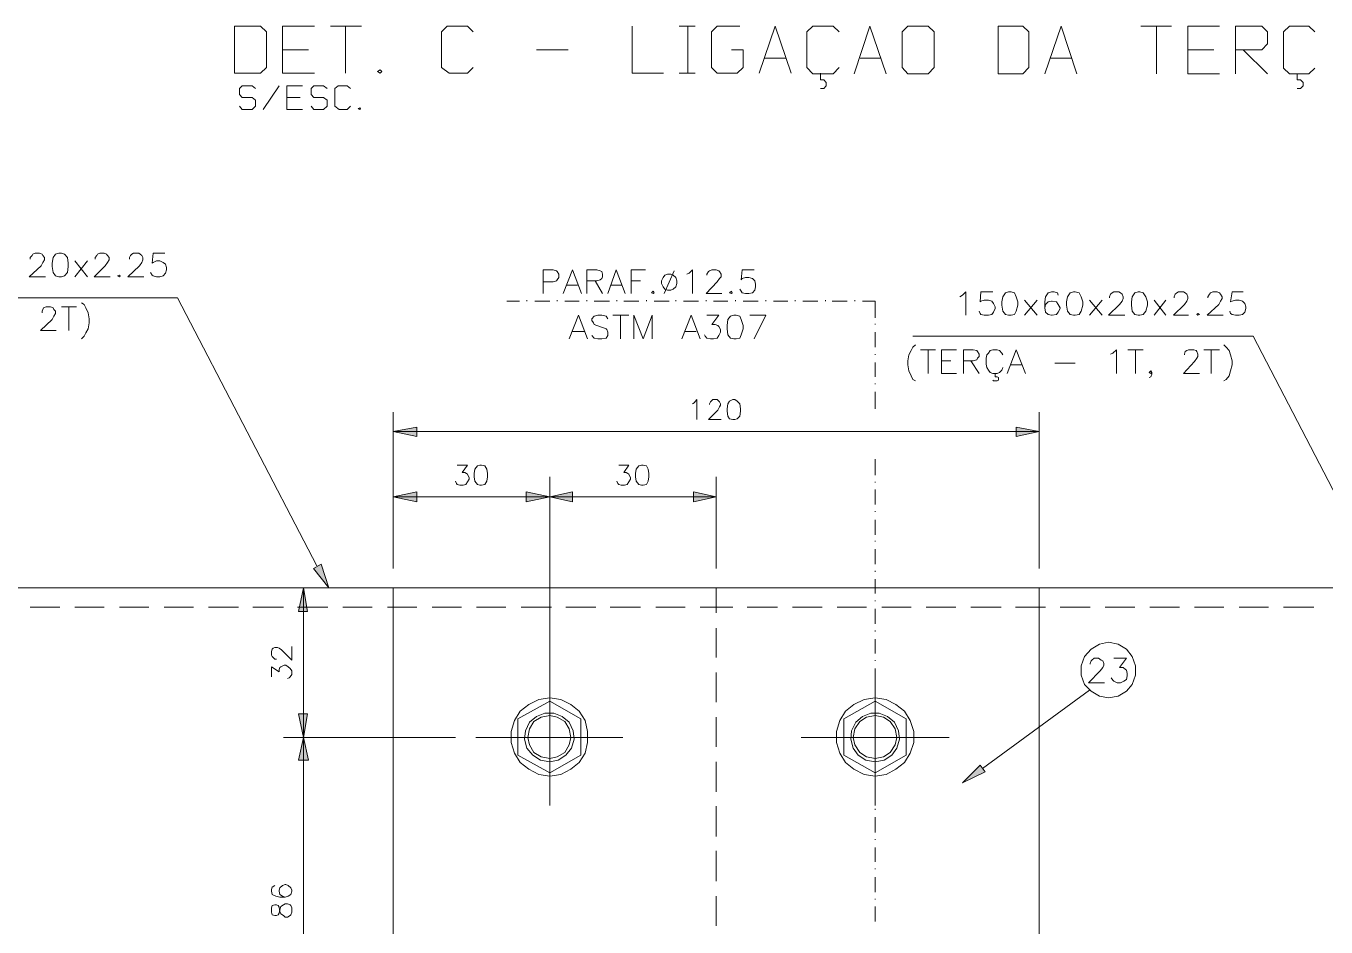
# Model space of a CAD drawing. Header units: millimetres. Extents: x 8 to 1677, y 56 to 1181.
# Drawn here: x 857.6 to 988.6, y 397.9 to 488.6 of the extents above; entities that cross this region are included whole.
import ezdxf

# ---------------------------------------------------------------- set-up
doc = ezdxf.new("R2010")
doc.units = ezdxf.units.MM
doc.header["$MEASUREMENT"] = 0
doc.layers.get('0').update_dxf_attribs({"linetype": 'CONTINUOUS'})

msp = doc.modelspace()

# ---------------------------------------------------------------- hatches: boundary and pattern name
at = {"true_color": 0x000007}
for points in [[(897, 448.23), (897, 447.29), (894.62, 447.8)], [(959.67, 447.8), (957.37, 447.29), (957.37, 448.23)], [(897, 441.7), (897, 440.69), (894.62, 441.2)], [(910.38, 441.2), (908, 440.69), (908, 441.7)], [(912.67, 441.7), (912.67, 440.69), (910.38, 441.2)], [(927.14, 441.2), (924.86, 440.69), (924.86, 441.7)], [(887.34, 434.42), (888.11, 432.05), (886.58, 433.99)], [(885.99, 429.67), (885.06, 429.67), (885.57, 432.05)], [(885.06, 419.35), (885.99, 419.35), (885.57, 416.97)], [(886.07, 414.69), (885.06, 414.69), (885.57, 416.97)], [(954.25, 413.5), (951.96, 412.4), (953.73, 414.17)]]:
    msp.add_hatch(color=7, dxfattribs=at).paths.add_polyline_path(points)

# ---------------------------------------------------------------- linework, layer by layer
at = {"color": 7, "linetype": 'Continuous', "lineweight": 9, "true_color": 0x000007}
for points in [[(878.63, 483.87), (878.63, 488.63), (881.24, 488.63), (881.84, 488.04), (881.84, 484.47), (881.24, 483.87)], [(946.47, 488.63), (948.49, 488.63), (949.09, 488.04), (949.09, 484.47), (948.49, 483.8), (946.47, 483.8), (945.88, 484.47), (945.88, 488.04)], [(955.54, 483.8), (955.54, 488.63), (958.05, 488.63), (958.65, 488.04), (958.65, 484.47), (958.05, 483.8)], [(893.28, 483.87), (893.02, 484.04), (893.28, 484.23), (893.45, 484.04)], [(891.26, 480.23), (891.07, 480.33), (891.26, 480.4), (891.33, 480.33)]]:
    msp.add_lwpolyline(points, close=True, dxfattribs=at)
for points in [[(883.46, 483.87), (883.46, 488.63), (886.67, 488.63)], [(888.29, 488.63), (891.43, 488.63), (891.43, 488.63)], [(889.81, 483.87), (889.81, 488.63), (889.81, 488.63)], [(902.68, 484.47), (902.08, 483.87), (900.23, 483.87), (899.47, 484.47), (899.47, 488.04), (900.06, 488.63), (902.08, 488.63), (902.68, 488.04)], [(921.83, 483.87), (918.69, 483.87), (918.69, 488.63)], [(923.42, 488.63), (925.04, 488.63), (925.04, 488.63)], [(924.28, 483.87), (924.28, 488.63), (924.28, 488.63)], [(928.68, 486.25), (929.87, 486.25), (929.87, 484.47), (929.27, 483.87), (927.25, 483.87), (926.66, 484.47), (926.66, 488.04), (927.25, 488.63), (929.54, 488.63)], [(931.49, 483.87), (933.08, 488.63), (934.7, 483.87)], [(939.53, 484.47), (938.93, 483.8), (936.88, 483.8), (936.28, 484.47), (936.28, 488.04), (936.88, 488.63), (938.93, 488.63), (939.53, 488.04)], [(941.05, 483.8), (942.64, 488.63), (944.26, 483.8)], [(960.27, 483.8), (961.89, 488.63), (963.47, 483.8)], [(969.92, 488.63), (973.03, 488.63), (973.03, 488.63)], [(971.51, 483.8), (971.51, 488.63), (971.51, 488.63)], [(974.66, 483.8), (974.66, 488.63), (977.86, 488.63)], [(979.48, 483.8), (979.48, 488.63), (982.1, 488.63), (982.69, 488.04), (982.69, 486.85), (982.1, 486.25), (979.48, 486.25)], [(987.46, 484.4), (986.86, 483.8), (984.91, 483.8), (984.31, 484.4), (984.31, 488.04), (984.91, 488.63), (986.86, 488.63), (987.46, 488.04)], [(886.07, 486.25), (883.46, 486.25), (883.46, 486.25)], [(909.03, 486.25), (912.24, 486.25), (912.24, 486.25)], [(977.27, 486.25), (974.66, 486.25), (974.66, 486.25)], [(980.25, 486.25), (982.69, 483.8), (982.69, 483.8)], [(934.17, 485.39), (931.98, 485.39), (931.98, 485.39)], [(943.76, 485.39), (941.64, 485.39), (941.64, 485.39)], [(962.98, 485.39), (960.86, 485.39), (960.86, 485.39)], [(883.46, 483.87), (886.67, 483.87), (886.67, 483.87)], [(923.42, 483.87), (925.04, 483.87), (925.04, 483.87)], [(937.64, 483.87), (937.64, 483.21), (938, 483.21), (938.24, 482.94), (938.24, 482.61), (938, 482.35), (937.64, 482.35)], [(974.66, 483.8), (977.86, 483.8), (977.86, 483.8)], [(985.67, 483.8), (985.67, 483.21), (986, 483.21), (986.27, 482.94), (986.27, 482.61), (986, 482.35), (985.67, 482.35)], [(879.12, 480.56), (879.39, 480.23), (880.41, 480.23), (880.75, 480.56), (880.75, 481.16), (880.41, 481.42), (879.39, 481.42), (879.12, 481.75), (879.12, 482.35), (879.39, 482.61), (880.41, 482.61), (880.75, 482.35)], [(881.51, 480.23), (883.13, 482.61), (883.13, 482.61)], [(883.89, 480.23), (883.89, 482.61), (885.48, 482.61)], [(886.34, 480.56), (886.6, 480.23), (887.59, 480.23), (887.96, 480.56), (887.96, 481.16), (887.59, 481.42), (886.6, 481.42), (886.34, 481.75), (886.34, 482.35), (886.6, 482.61), (887.59, 482.61), (887.96, 482.35)], [(890.31, 480.56), (889.97, 480.23), (889.15, 480.23), (888.72, 480.56), (888.72, 482.35), (889.05, 482.61), (889.97, 482.61), (890.31, 482.35)], [(885.24, 481.42), (883.89, 481.42), (883.89, 481.42)], [(883.89, 480.23), (885.48, 480.23), (885.48, 480.23)]]:
    msp.add_lwpolyline(points, dxfattribs=at)
at = {"color": 7, "linetype": 'Continuous', "lineweight": 20, "true_color": 0x000007}
for points in [[(858.05, 465.16), (858.05, 465.33), (858.22, 465.5), (858.3, 465.66), (858.55, 465.74), (858.98, 465.74), (859.23, 465.66), (859.31, 465.5), (859.49, 465.33), (859.49, 465.08), (859.31, 464.82), (859.15, 464.49), (857.95, 463.38), (859.58, 463.38)], [(862.54, 463.38), (863.81, 464.98), (863.81, 464.98)], [(862.54, 464.98), (863.81, 463.38), (863.81, 463.38)], [(864.57, 465.16), (864.57, 465.33), (864.74, 465.5), (864.82, 465.66), (865.07, 465.74), (865.5, 465.74), (865.74, 465.66), (865.84, 465.5), (866.01, 465.33), (866.01, 465.08), (865.84, 464.82), (865.58, 464.49), (864.49, 463.38), (866.09, 463.38)], [(868.04, 465.16), (868.04, 465.33), (868.13, 465.5), (868.29, 465.66), (868.46, 465.74), (868.97, 465.74), (869.13, 465.66), (869.3, 465.5), (869.4, 465.33), (869.4, 465.08), (869.3, 464.82), (869.05, 464.49), (867.86, 463.38), (869.48, 463.38)], [(870.16, 463.81), (870.33, 463.54), (870.41, 463.46), (870.76, 463.38), (871.09, 463.38), (871.42, 463.46), (871.68, 463.73), (871.76, 464.06), (871.76, 464.3), (871.68, 464.65), (871.42, 464.82), (871.09, 464.98), (870.76, 464.98), (870.41, 464.82), (870.33, 464.73), (870.41, 465.74), (871.6, 465.74)], [(909.71, 461.69), (909.71, 464.06), (910.71, 464.06), (911.06, 463.97), (911.14, 463.89), (911.31, 463.63), (911.31, 463.3), (911.14, 463.05), (911.06, 462.97), (910.71, 462.87), (909.71, 462.87)], [(911.74, 461.69), (912.67, 464.06), (913.59, 461.69)], [(914.11, 461.69), (914.11, 464.06), (915.11, 464.06), (915.46, 463.97), (915.63, 463.89), (915.71, 463.63), (915.71, 463.38), (915.63, 463.21), (915.46, 463.05), (915.11, 462.97), (914.11, 462.97)], [(916.22, 461.69), (917.07, 464.06), (917.99, 461.69)], [(918.59, 461.69), (918.59, 464.06), (920.03, 464.06)], [(921.9, 461.69), (922.9, 463.97), (922.9, 463.97)], [(924.77, 461.69), (924.77, 464.06), (924.44, 463.73), (924.18, 463.63)], [(926.21, 463.54), (926.21, 463.63), (926.38, 463.89), (926.46, 463.97), (926.72, 464.06), (927.14, 464.06), (927.4, 463.97), (927.49, 463.89), (927.65, 463.63), (927.65, 463.38), (927.49, 463.21), (927.24, 462.87), (926.13, 461.69), (927.73, 461.69)], [(929.52, 462.11), (929.68, 461.94), (929.77, 461.77), (930.11, 461.69), (930.45, 461.69), (930.79, 461.77), (931.04, 462.02), (931.12, 462.37), (931.12, 462.62), (931.04, 462.97), (930.79, 463.21), (930.45, 463.3), (930.11, 463.3), (929.77, 463.21), (929.68, 463.05), (929.77, 464.06), (930.96, 464.06)], [(913.18, 462.54), (912.07, 462.54), (912.07, 462.54)], [(914.95, 462.97), (915.71, 461.69), (915.71, 461.69)], [(917.66, 462.54), (916.55, 462.54), (916.55, 462.54)], [(919.53, 462.97), (918.59, 462.97), (918.59, 462.97)], [(908.08, 460.93), (908.08, 461.01), (908.08, 461.01)], [(911.14, 460.93), (911.14, 461.01), (911.14, 461.01)], [(914.11, 460.93), (914.11, 461.01), (914.11, 461.01)], [(917.15, 460.93), (917.15, 461.01), (917.15, 461.01)], [(920.11, 460.93), (920.11, 461.01), (920.11, 461.01)], [(923.09, 460.93), (923.09, 461.01), (923.09, 461.01)], [(926.13, 460.93), (926.13, 461.01), (926.13, 461.01)], [(929.09, 460.93), (929.09, 461.01), (929.09, 461.01)], [(932.15, 460.93), (932.15, 461.01), (932.15, 461.01)], [(935.11, 460.93), (935.11, 461.01), (935.11, 461.01)], [(938.15, 460.93), (938.15, 461.01), (938.15, 461.01)], [(941.11, 460.93), (941.11, 461.01), (941.11, 461.01)], [(952.29, 459.49), (952.29, 461.86), (951.96, 461.51), (951.7, 461.34)], [(953.65, 459.91), (953.73, 459.66), (953.82, 459.57), (954.16, 459.49), (954.58, 459.49), (954.92, 459.57), (955.09, 459.82), (955.25, 460.17), (955.25, 460.34), (955.09, 460.67), (954.92, 460.93), (954.58, 461.01), (954.16, 461.01), (953.82, 460.93), (953.73, 460.85), (953.82, 461.86), (955.01, 461.86)], [(958.22, 459.49), (959.49, 461.01), (959.49, 461.01)], [(958.22, 461.01), (959.49, 459.49), (959.49, 459.49)], [(960.25, 460.25), (960.33, 460.58), (960.6, 460.85), (960.93, 460.93), (961.01, 460.93), (961.44, 460.85), (961.61, 460.58), (961.79, 460.25), (961.79, 460.17), (961.61, 459.82), (961.44, 459.57), (961.01, 459.49), (960.93, 459.49), (960.6, 459.57), (960.33, 459.82), (960.25, 460.25), (960.25, 460.85), (960.33, 461.34), (960.6, 461.77), (960.93, 461.86), (961.19, 461.86), (961.52, 461.77), (961.61, 461.51)], [(964.75, 459.49), (966.02, 461.01), (966.02, 461.01)], [(964.75, 461.01), (966.02, 459.49), (966.02, 459.49)], [(966.78, 461.26), (966.78, 461.34), (966.87, 461.61), (967.03, 461.77), (967.2, 461.86), (967.71, 461.86), (967.87, 461.77), (968.04, 461.61), (968.14, 461.34), (968.14, 461.18), (968.04, 460.93), (967.79, 460.58), (966.68, 459.49), (968.3, 459.49)], [(971.26, 459.49), (972.46, 461.01), (972.46, 461.01)], [(971.26, 461.01), (972.46, 459.49), (972.46, 459.49)], [(973.3, 461.26), (973.3, 461.34), (973.38, 461.61), (973.55, 461.77), (973.71, 461.86), (974.23, 461.86), (974.39, 461.77), (974.57, 461.61), (974.66, 461.34), (974.66, 461.18), (974.57, 460.93), (974.31, 460.58), (973.22, 459.49), (974.74, 459.49)], [(976.69, 461.26), (976.69, 461.34), (976.85, 461.61), (976.94, 461.77), (977.19, 461.86), (977.62, 461.86), (977.86, 461.77), (977.95, 461.61), (978.13, 461.34), (978.13, 461.18), (977.95, 460.93), (977.78, 460.58), (976.61, 459.49), (978.21, 459.49)], [(978.89, 459.91), (978.97, 459.66), (979.14, 459.57), (979.48, 459.49), (979.82, 459.49), (980.16, 459.57), (980.41, 459.82), (980.49, 460.17), (980.49, 460.34), (980.41, 460.67), (980.16, 460.93), (979.82, 461.01), (979.48, 461.01), (979.14, 460.93), (978.97, 460.85), (979.14, 461.86), (980.25, 461.86)], [(859.23, 459.74), (859.23, 459.91), (859.31, 460.07), (859.39, 460.25), (859.66, 460.34), (860.07, 460.34), (860.34, 460.25), (860.42, 460.07), (860.58, 459.91), (860.58, 459.66), (860.42, 459.39), (860.25, 459.06), (859.06, 457.95), (860.67, 457.95)], [(861.18, 460.34), (862.7, 460.34), (862.7, 460.34)], [(861.94, 457.95), (861.94, 460.34), (861.94, 460.34)], [(863.21, 457.11), (863.46, 457.38), (863.63, 457.71), (863.89, 458.14), (863.97, 458.73), (863.97, 459.14), (863.89, 459.74), (863.63, 460.25), (863.46, 460.58), (863.21, 460.75)], [(906.07, 460.93), (907.32, 460.93), (907.32, 460.93)], [(908.86, 460.93), (910.38, 460.93), (910.38, 460.93)], [(911.91, 460.93), (913.34, 460.93), (913.34, 460.93)], [(914.87, 460.93), (916.39, 460.93), (916.39, 460.93)], [(917.83, 460.93), (919.35, 460.93), (919.35, 460.93)], [(920.89, 460.93), (922.41, 460.93), (922.41, 460.93)], [(923.85, 460.93), (925.37, 460.93), (925.37, 460.93)], [(926.89, 460.93), (928.33, 460.93), (928.33, 460.93)], [(929.85, 460.93), (931.37, 460.93), (931.37, 460.93)], [(932.91, 460.93), (934.35, 460.93), (934.35, 460.93)], [(935.87, 460.93), (937.39, 460.93), (937.39, 460.93)], [(938.83, 460.93), (940.35, 460.93), (940.35, 460.93)], [(941.87, 460.93), (943.15, 460.93), (943.15, 460.93)], [(943.15, 459.23), (943.15, 460.93), (943.15, 460.93)], [(912.32, 457.11), (913.26, 459.49), (914.19, 457.11)], [(914.62, 457.46), (914.87, 457.19), (915.21, 457.11), (915.63, 457.11), (916.06, 457.19), (916.22, 457.46), (916.22, 457.79), (916.14, 458.05), (916.06, 458.14), (915.79, 458.22), (915.11, 458.47), (914.87, 458.55), (914.78, 458.73), (914.62, 458.98), (914.62, 459.14), (914.87, 459.39), (915.21, 459.49), (915.63, 459.49), (916.06, 459.39), (916.22, 459.14)], [(916.73, 459.49), (918.34, 459.49), (918.34, 459.49)], [(917.5, 457.11), (917.5, 459.49), (917.5, 459.49)], [(918.85, 457.11), (918.85, 459.49), (919.78, 457.11), (920.7, 459.49), (920.7, 457.11)], [(923.68, 457.11), (924.61, 459.49), (925.53, 457.11)], [(925.96, 457.54), (926.05, 457.38), (926.21, 457.19), (926.56, 457.11), (926.89, 457.11), (927.24, 457.19), (927.4, 457.46), (927.57, 457.79), (927.57, 458.05), (927.4, 458.38), (927.32, 458.47), (927.06, 458.55), (926.72, 458.55), (927.4, 459.49), (926.21, 459.49)], [(930.96, 457.11), (932.15, 459.49), (930.53, 459.49)], [(943.15, 458.55), (943.15, 458.63), (943.15, 458.63)], [(913.86, 457.87), (912.67, 457.87), (912.67, 457.87)], [(925.12, 457.87), (924.01, 457.87), (924.01, 457.87)], [(943.15, 456.27), (943.15, 457.79), (943.15, 457.79)], [(947.22, 452.88), (946.97, 453.04), (946.79, 453.39), (946.54, 453.9), (946.46, 454.5), (946.46, 454.91), (946.54, 455.51), (946.79, 455.94), (946.97, 456.27), (947.22, 456.51)], [(947.73, 456.02), (949.25, 456.02), (949.25, 456.02)], [(948.49, 453.64), (948.49, 456.02), (948.49, 456.02)], [(949.85, 453.64), (949.85, 456.02), (951.37, 456.02)], [(952.05, 453.64), (952.05, 456.02), (953.05, 456.02), (953.4, 455.94), (953.48, 455.84), (953.65, 455.59), (953.65, 455.34), (953.48, 455.16), (953.4, 454.99), (953.05, 454.91), (952.05, 454.91)], [(956.02, 454.23), (955.93, 453.98), (955.68, 453.72), (955.44, 453.64), (955.01, 453.64), (954.76, 453.72), (954.58, 453.98), (954.41, 454.23), (954.33, 454.58), (954.33, 455.16), (954.41, 455.51), (954.58, 455.67), (954.76, 455.94), (955.01, 456.02), (955.44, 456.02), (955.68, 455.94), (955.93, 455.67), (956.02, 455.51)], [(956.45, 453.64), (957.37, 456.02), (958.31, 453.64)], [(967.46, 453.64), (967.46, 456.02), (967.11, 455.67), (966.87, 455.59)], [(968.63, 456.02), (970.16, 456.02), (970.16, 456.02)], [(969.4, 453.64), (969.4, 456.02), (969.4, 456.02)], [(974.31, 455.51), (974.31, 455.59), (974.39, 455.84), (974.57, 455.94), (974.74, 456.02), (975.25, 456.02), (975.5, 455.94), (975.58, 455.84), (975.66, 455.59), (975.66, 455.34), (975.58, 455.16), (975.33, 454.83), (974.23, 453.64), (975.83, 453.64)], [(976.26, 456.02), (977.86, 456.02), (977.86, 456.02)], [(977.02, 453.64), (977.02, 456.02), (977.02, 456.02)], [(978.29, 452.88), (978.54, 453.04), (978.81, 453.39), (978.97, 453.9), (979.14, 454.5), (979.14, 454.91), (978.97, 455.51), (978.81, 455.94), (978.54, 456.27), (978.29, 456.51)], [(943.15, 455.51), (943.15, 455.59), (943.15, 455.59)], [(943.15, 453.31), (943.15, 454.75), (943.15, 454.75)], [(950.77, 454.91), (949.85, 454.91), (949.85, 454.91)], [(952.81, 454.91), (953.65, 453.64), (953.65, 453.64)], [(957.97, 454.5), (956.78, 454.5), (956.78, 454.5)], [(961.27, 454.66), (963.31, 454.66), (963.31, 454.66)], [(949.85, 453.64), (951.37, 453.64), (951.37, 453.64)], [(955.01, 452.96), (955.09, 452.88), (955.44, 452.88), (955.6, 452.96), (955.6, 453.22), (955.44, 453.31), (955.25, 453.31), (955.25, 453.64)], [(970.75, 453.22), (970.92, 453.31), (971.02, 453.55), (971.02, 453.72), (970.92, 453.9), (970.75, 453.72), (970.92, 453.64), (971.02, 453.72)], [(943.15, 452.55), (943.15, 452.63), (943.15, 452.63)], [(943.15, 450.08), (943.15, 451.78), (943.15, 451.78)], [(894.62, 447.8), (897, 448.23), (897, 448.23)], [(897, 447.29), (897, 448.23), (897, 448.23)], [(959.67, 447.8), (957.37, 448.23), (957.37, 448.23)], [(957.37, 448.23), (957.37, 447.29), (957.37, 447.29)], [(894.62, 447.8), (897, 447.29), (897, 447.29)], [(959.67, 447.8), (957.37, 447.29), (957.37, 447.29)], [(943.15, 443.4), (943.15, 445), (943.15, 445)], [(943.15, 442.64), (943.15, 442.72), (943.15, 442.72)], [(894.62, 441.2), (897, 441.7), (897, 441.7)], [(897, 440.69), (897, 441.7), (897, 441.7)], [(910.38, 441.2), (908, 441.7), (908, 441.7)], [(908, 441.7), (908, 440.69), (908, 440.69)], [(910.38, 441.2), (912.67, 441.7), (912.67, 441.7)], [(912.67, 440.69), (912.67, 441.7), (912.67, 441.7)], [(927.14, 441.2), (924.86, 441.7), (924.86, 441.7)], [(924.86, 441.7), (924.86, 440.69), (924.86, 440.69)], [(943.15, 440.44), (943.15, 441.96), (943.15, 441.96)], [(894.62, 441.2), (897, 440.69), (897, 440.69)], [(910.38, 441.2), (908, 440.69), (908, 440.69)], [(910.38, 441.2), (912.67, 440.69), (912.67, 440.69)], [(927.14, 441.2), (924.86, 440.69), (924.86, 440.69)], [(943.15, 439.68), (943.15, 439.76), (943.15, 439.76)], [(943.15, 437.38), (943.15, 438.9), (943.15, 438.9)], [(943.15, 436.7), (943.15, 436.78), (943.15, 436.78)], [(943.15, 434.42), (943.15, 435.94), (943.15, 435.94)], [(943.15, 433.66), (943.15, 433.74), (943.15, 433.74)], [(943.15, 431.46), (943.15, 432.9), (943.15, 432.9)], [(924.69, 432.05), (854.83, 432.05), (854.83, 432.05)], [(885.57, 432.05), (885.06, 429.67), (885.06, 429.67)], [(885.57, 432.05), (885.99, 429.67), (885.99, 429.67)], [(894.62, 367.02), (894.62, 432.05), (894.62, 432.05)], [(929.68, 432.05), (924.69, 432.05), (924.69, 432.05)], [(927.14, 429.51), (927.14, 432.05), (927.14, 432.05)], [(927.14, 429.51), (927.14, 432.05), (927.14, 432.05)], [(999.46, 432.05), (929.68, 432.05), (929.68, 432.05)], [(959.67, 367.02), (959.67, 432.05), (959.67, 432.05)], [(861.01, 430.1), (858.05, 430.1), (858.05, 430.1)], [(865.5, 430.1), (862.54, 430.1), (862.54, 430.1)], [(869.98, 430.1), (867.02, 430.1), (867.02, 430.1)], [(874.48, 430.1), (871.52, 430.1), (871.52, 430.1)], [(879.04, 430.1), (876, 430.1), (876, 430.1)], [(883.54, 430.1), (880.48, 430.1), (880.48, 430.1)], [(888.02, 430.1), (884.98, 430.1), (884.98, 430.1)], [(885.06, 429.67), (885.99, 429.67), (885.99, 429.67)], [(892.5, 430.1), (889.54, 430.1), (889.54, 430.1)], [(897, 430.1), (894.04, 430.1), (894.04, 430.1)], [(901.49, 430.1), (898.53, 430.1), (898.53, 430.1)], [(905.97, 430.1), (903.01, 430.1), (903.01, 430.1)], [(910.55, 430.1), (907.51, 430.1), (907.51, 430.1)], [(915.03, 430.1), (911.99, 430.1), (911.99, 430.1)], [(919.53, 430.1), (916.47, 430.1), (916.47, 430.1)], [(924.01, 430.1), (921.05, 430.1), (921.05, 430.1)], [(927.14, 430.1), (925.53, 430.1), (925.53, 430.1)], [(928.84, 430.1), (927.14, 430.1), (927.14, 430.1)], [(933.32, 430.1), (930.28, 430.1), (930.28, 430.1)], [(937.82, 430.1), (934.85, 430.1), (934.85, 430.1)], [(942.3, 430.1), (939.34, 430.1), (939.34, 430.1)], [(943.15, 430.7), (943.15, 430.78), (943.15, 430.78)], [(943.15, 428.41), (943.15, 429.94), (943.15, 429.94)], [(946.79, 430.1), (943.83, 430.1), (943.83, 430.1)], [(951.29, 430.1), (948.31, 430.1), (948.31, 430.1)], [(955.85, 430.1), (952.81, 430.1), (952.81, 430.1)], [(960.33, 430.1), (957.29, 430.1), (957.29, 430.1)], [(964.83, 430.1), (961.79, 430.1), (961.79, 430.1)], [(969.31, 430.1), (966.35, 430.1), (966.35, 430.1)], [(973.81, 430.1), (970.83, 430.1), (970.83, 430.1)], [(978.29, 430.1), (975.33, 430.1), (975.33, 430.1)], [(982.78, 430.1), (979.82, 430.1), (979.82, 430.1)], [(987.36, 430.1), (984.3, 430.1), (984.3, 430.1)], [(927.14, 425.02), (927.14, 427.98), (927.14, 427.98)], [(927.14, 425.02), (927.14, 427.98), (927.14, 427.98)], [(943.15, 427.64), (943.15, 427.74), (943.15, 427.74)], [(943.15, 425.44), (943.15, 426.88), (943.15, 426.88)], [(943.15, 424.68), (943.15, 424.76), (943.15, 424.76)], [(964.83, 424.35), (964.83, 424.43), (964.91, 424.68), (965, 424.76), (965.24, 424.94), (965.67, 424.94), (965.92, 424.76), (966.1, 424.68), (966.19, 424.43), (966.19, 424.26), (966.1, 424), (965.84, 423.67), (964.67, 422.48), (966.27, 422.48)], [(966.95, 422.99), (967.11, 422.74), (967.2, 422.64), (967.54, 422.48), (967.87, 422.48), (968.22, 422.64), (968.47, 422.82), (968.55, 423.16), (968.55, 423.4), (968.47, 423.75), (968.39, 423.83), (968.14, 424), (967.79, 424), (968.47, 424.94), (967.2, 424.94)], [(910.38, 423.92), (910.38, 410.12), (910.38, 410.12)], [(927.14, 420.53), (927.14, 423.5), (927.14, 423.5)], [(927.14, 420.53), (927.14, 423.5), (927.14, 423.5)], [(943.15, 422.39), (943.15, 423.92), (943.15, 423.92)], [(943.15, 423.92), (943.15, 410.12), (943.15, 410.12)], [(943.15, 421.63), (943.15, 421.72), (943.15, 421.72)], [(943.15, 419.43), (943.15, 420.96), (943.15, 420.96)], [(885.57, 416.97), (885.06, 419.35), (885.06, 419.35)], [(885.99, 419.35), (885.06, 419.35), (885.06, 419.35)], [(885.57, 416.97), (885.99, 419.35), (885.99, 419.35)], [(927.14, 416.04), (927.14, 419), (927.14, 419)], [(927.14, 416.04), (927.14, 419), (927.14, 419)], [(943.15, 418.67), (943.15, 418.76), (943.15, 418.76)], [(943.15, 416.39), (943.15, 417.91), (943.15, 417.91)], [(885.57, 416.97), (885.06, 414.69), (885.06, 414.69)], [(885.57, 416.97), (886.07, 414.69), (886.07, 414.69)], [(917.74, 416.97), (902.92, 416.97), (902.92, 416.97)], [(935.71, 416.97), (950.61, 416.97), (950.61, 416.97)], [(943.15, 415.71), (943.15, 415.8), (943.15, 415.8)], [(885.06, 414.69), (886.07, 414.69), (886.07, 414.69)], [(927.14, 411.48), (927.14, 414.52), (927.14, 414.52)], [(927.14, 411.48), (927.14, 414.52), (927.14, 414.52)], [(943.15, 413.41), (943.15, 414.94), (943.15, 414.94)], [(943.15, 412.65), (943.15, 412.74), (943.15, 412.74)], [(943.15, 410.45), (943.15, 411.89), (943.15, 411.89)], [(927.14, 406.98), (927.14, 410.04), (927.14, 410.04)], [(927.14, 406.98), (927.14, 410.04), (927.14, 410.04)], [(943.15, 409.69), (943.15, 409.78), (943.15, 409.78)], [(943.15, 407.41), (943.15, 408.93), (943.15, 408.93)], [(943.15, 406.65), (943.15, 406.73), (943.15, 406.73)], [(927.14, 402.5), (927.14, 405.54), (927.14, 405.54)], [(927.14, 402.5), (927.14, 405.54), (927.14, 405.54)], [(943.15, 404.45), (943.15, 405.89), (943.15, 405.89)], [(943.15, 403.69), (943.15, 403.77), (943.15, 403.77)], [(943.15, 401.39), (943.15, 402.91), (943.15, 402.91)], [(927.14, 398), (927.14, 400.98), (927.14, 400.98)], [(927.14, 398), (927.14, 400.98), (927.14, 400.98)], [(943.15, 400.63), (943.15, 400.71), (943.15, 400.71)], [(943.15, 398.43), (943.15, 399.95), (943.15, 399.95)]]:
    msp.add_lwpolyline(points, dxfattribs=at)
for points in [[(860.93, 465.74), (861.18, 465.74), (861.51, 465.66), (861.78, 465.33), (861.86, 464.73), (861.86, 464.4), (861.78, 463.81), (861.51, 463.46), (861.18, 463.38), (860.93, 463.38), (860.58, 463.46), (860.34, 463.81), (860.25, 464.4), (860.25, 464.73), (860.34, 465.33), (860.58, 465.66)], [(922.23, 463.63), (922.57, 463.63), (922.82, 463.54), (923.09, 463.3), (923.17, 462.97), (923.17, 462.7), (923.09, 462.37), (922.82, 462.11), (922.57, 462.02), (922.23, 462.02), (921.98, 462.11), (921.81, 462.37), (921.65, 462.7), (921.65, 462.97), (921.81, 463.3), (921.98, 463.54)], [(867.02, 463.54), (867.1, 463.46), (867.02, 463.38), (866.85, 463.46)], [(920.79, 461.94), (920.89, 461.77), (920.79, 461.69), (920.62, 461.77)], [(928.68, 461.94), (928.76, 461.77), (928.68, 461.69), (928.49, 461.77)], [(956.61, 461.86), (956.88, 461.86), (957.21, 461.77), (957.37, 461.34), (957.55, 460.85), (957.55, 460.5), (957.37, 459.91), (957.21, 459.57), (956.88, 459.49), (956.61, 459.49), (956.28, 459.57), (956.02, 459.91), (955.93, 460.5), (955.93, 460.85), (956.02, 461.34), (956.28, 461.77)], [(963.13, 461.86), (963.31, 461.86), (963.72, 461.77), (963.9, 461.34), (964.07, 460.85), (964.07, 460.5), (963.9, 459.91), (963.72, 459.57), (963.31, 459.49), (963.13, 459.49), (962.8, 459.57), (962.55, 459.91), (962.45, 460.5), (962.45, 460.85), (962.55, 461.34), (962.8, 461.77)], [(969.66, 461.86), (969.83, 461.86), (970.16, 461.77), (970.42, 461.34), (970.59, 460.85), (970.59, 460.5), (970.42, 459.91), (970.16, 459.57), (969.83, 459.49), (969.66, 459.49), (969.31, 459.57), (969.06, 459.91), (968.98, 460.5), (968.98, 460.85), (969.06, 461.34), (969.31, 461.77)], [(928.92, 459.49), (929.17, 459.49), (929.52, 459.39), (929.68, 459.06), (929.85, 458.47), (929.85, 458.14), (929.68, 457.54), (929.52, 457.19), (929.17, 457.11), (928.92, 457.11), (928.58, 457.19), (928.33, 457.54), (928.25, 458.14), (928.25, 458.47), (928.33, 459.06), (928.58, 459.39)], [(975.66, 459.66), (975.83, 459.57), (975.66, 459.49), (975.58, 459.57)], [(966.68, 420.96), (967.63, 421.12), (968.47, 421.63), (969.06, 422.31), (969.4, 423.24), (969.4, 424.18), (969.06, 425.11), (968.47, 425.87), (967.63, 426.38), (966.68, 426.55), (965.76, 426.38), (964.91, 425.87), (964.24, 425.11), (963.9, 424.18), (963.9, 423.24), (964.24, 422.31), (964.91, 421.63), (965.76, 421.12)], [(910.38, 413.08), (911.48, 413.25), (912.5, 413.76), (913.34, 414.44), (913.94, 415.37), (914.19, 416.47), (914.19, 417.57), (913.94, 418.67), (913.34, 419.6), (912.5, 420.28), (911.48, 420.79), (910.38, 420.96), (909.28, 420.79), (908.27, 420.28), (907.41, 419.6), (906.83, 418.67), (906.48, 417.57), (906.48, 416.47), (906.83, 415.37), (907.41, 414.44), (908.27, 413.76), (909.28, 413.25)], [(913.51, 415.2), (910.38, 413.41), (907.16, 415.2), (907.16, 418.84), (910.38, 420.62), (913.51, 418.84)], [(943.15, 413.08), (944.26, 413.25), (945.26, 413.76), (946.11, 414.44), (946.7, 415.37), (947.05, 416.47), (947.05, 417.57), (946.7, 418.67), (946.11, 419.6), (945.26, 420.28), (944.26, 420.79), (943.15, 420.96), (942.06, 420.79), (941.03, 420.28), (940.19, 419.6), (939.59, 418.67), (939.26, 417.57), (939.26, 416.47), (939.59, 415.37), (940.19, 414.44), (941.03, 413.76), (942.06, 413.25)], [(940.02, 415.2), (943.15, 413.41), (946.29, 415.2), (946.29, 418.84), (943.15, 420.62), (940.02, 418.84)], [(910.38, 414.52), (911.23, 414.69), (911.99, 415.2), (912.58, 415.88), (912.83, 416.8), (912.75, 417.65), (912.32, 418.51), (911.64, 419.09), (910.8, 419.43), (909.87, 419.43), (909.03, 419.09), (908.35, 418.51), (907.92, 417.65), (907.84, 416.8), (908.08, 415.88), (908.68, 415.2), (909.44, 414.69)], [(910.38, 414.85), (911.14, 415.03), (911.91, 415.45), (912.32, 416.21), (912.5, 416.97), (912.32, 417.83), (911.91, 418.59), (911.14, 419), (910.38, 419.17), (909.52, 419), (908.76, 418.59), (908.35, 417.83), (908.18, 416.97), (908.35, 416.21), (908.76, 415.45), (909.52, 415.03)], [(943.15, 414.52), (944.07, 414.69), (944.85, 415.2), (945.35, 415.88), (945.61, 416.8), (945.51, 417.65), (945.1, 418.51), (944.42, 419.09), (943.58, 419.43), (942.73, 419.43), (941.87, 419.09), (941.2, 418.51), (940.78, 417.65), (940.7, 416.8), (940.95, 415.88), (941.46, 415.2), (942.22, 414.69)], [(943.15, 414.85), (943.99, 415.03), (944.67, 415.45), (945.18, 416.21), (945.35, 416.97), (945.18, 417.83), (944.67, 418.59), (943.99, 419), (943.15, 419.17), (942.3, 419), (941.63, 418.59), (941.11, 417.83), (940.95, 416.97), (941.11, 416.21), (941.63, 415.45), (942.3, 415.03)]]:
    msp.add_lwpolyline(points, close=True, dxfattribs=at)
at = {"color": 7, "linetype": 'Continuous', "lineweight": 5, "true_color": 0x000007}
for points in [[(872.87, 461.26), (830.53, 461.26), (830.53, 461.26)], [(886.91, 434.25), (872.87, 461.26), (872.87, 461.26)], [(981.25, 457.38), (946.97, 457.38), (946.97, 457.38)], [(993.28, 434.25), (981.25, 457.38), (981.25, 457.38)], [(925.2, 448.99), (925.2, 451.02), (924.94, 450.68), (924.77, 450.59)], [(926.46, 450.51), (926.46, 450.59), (926.56, 450.76), (926.64, 450.84), (926.81, 451.02), (927.24, 451.02), (927.4, 450.84), (927.49, 450.76), (927.57, 450.59), (927.57, 450.43), (927.49, 450.26), (927.32, 449.92), (926.38, 448.99), (927.65, 448.99)], [(894.62, 433.99), (894.62, 449.75), (894.62, 449.75)], [(959.67, 433.99), (959.67, 449.75), (959.67, 449.75)], [(894.7, 447.8), (959.67, 447.8), (959.67, 447.8)], [(900.89, 442.8), (900.97, 442.56), (901.06, 442.46), (901.32, 442.37), (901.65, 442.37), (901.92, 442.46), (902.08, 442.72), (902.25, 442.97), (902.25, 443.13), (902.08, 443.48), (902, 443.56), (901.83, 443.65), (901.57, 443.65), (902.08, 444.41), (901.06, 444.41)], [(917.15, 442.8), (917.23, 442.56), (917.33, 442.46), (917.58, 442.37), (917.91, 442.37), (918.17, 442.46), (918.34, 442.72), (918.5, 442.97), (918.5, 443.13), (918.34, 443.48), (918.26, 443.56), (918.09, 443.65), (917.83, 443.65), (918.34, 444.41), (917.33, 444.41)], [(894.62, 433.99), (894.62, 443.23), (894.62, 443.23)], [(910.38, 419), (910.38, 443.23), (910.38, 443.23)], [(910.38, 433.99), (910.38, 443.23), (910.38, 443.23)], [(910.38, 433.99), (910.38, 443.23), (910.38, 443.23)], [(927.14, 433.99), (927.14, 443.23), (927.14, 443.23)], [(909.62, 441.2), (894.7, 441.2), (894.7, 441.2)], [(894.7, 441.2), (910.3, 441.2), (910.3, 441.2)], [(910.38, 441.2), (927.14, 441.2), (927.14, 441.2)], [(892.69, 432.05), (883.54, 432.05), (883.54, 432.05)], [(885.57, 417.05), (885.57, 431.97), (885.57, 431.97)], [(882.86, 424.86), (882.68, 424.86), (882.52, 425.02), (882.43, 425.11), (882.35, 425.27), (882.35, 425.62), (882.43, 425.87), (882.52, 425.95), (882.68, 426.03), (882.95, 426.03), (883.11, 425.95), (883.36, 425.79), (884.38, 424.76), (884.38, 426.12)], [(883.95, 422.91), (884.12, 422.99), (884.22, 423.07), (884.38, 423.32), (884.38, 423.67), (884.22, 423.92), (884.04, 424.08), (883.79, 424.26), (883.62, 424.26), (883.28, 424.08), (883.19, 424), (883.11, 423.83), (883.11, 423.59), (882.35, 424.08), (882.35, 423.07)], [(953.98, 413.84), (964.75, 421.72), (964.75, 421.72)], [(964.75, 421.72), (964.83, 421.72), (964.83, 421.72)], [(900.89, 416.97), (883.54, 416.97), (883.54, 416.97)], [(900.89, 416.97), (883.54, 416.97), (883.54, 416.97)], [(885.57, 384.04), (885.57, 416.97), (885.57, 416.97)], [(883.71, 400.89), (883.46, 400.98), (883.19, 401.14), (883.11, 401.47), (883.11, 401.57), (883.19, 401.82), (883.46, 402.07), (883.71, 402.15), (883.79, 402.15), (884.04, 402.07), (884.3, 401.82), (884.38, 401.57), (884.38, 401.47), (884.3, 401.14), (884.04, 400.98), (883.71, 400.89), (883.19, 400.89), (882.78, 400.98), (882.43, 401.14), (882.35, 401.47), (882.35, 401.65), (882.43, 401.9), (882.68, 402.07)]]:
    msp.add_lwpolyline(points, dxfattribs=at)
for points in [[(928.84, 451.02), (929.01, 451.02), (929.25, 450.84), (929.52, 450.59), (929.6, 450.08), (929.6, 449.83), (929.52, 449.32), (929.25, 449.07), (929.01, 448.99), (928.84, 448.99), (928.49, 449.07), (928.33, 449.32), (928.25, 449.83), (928.25, 450.08), (928.33, 450.59), (928.49, 450.84)], [(897, 448.23), (897, 447.29), (894.62, 447.8)], [(959.67, 447.8), (957.37, 447.29), (957.37, 448.23)], [(903.35, 444.41), (903.52, 444.41), (903.85, 444.33), (904.03, 443.99), (904.12, 443.56), (904.12, 443.23), (904.03, 442.8), (903.85, 442.46), (903.52, 442.37), (903.35, 442.37), (903.09, 442.46), (902.84, 442.8), (902.76, 443.23), (902.76, 443.56), (902.84, 443.99), (903.09, 444.33)], [(919.61, 444.41), (919.78, 444.41), (920.11, 444.33), (920.29, 443.99), (920.37, 443.56), (920.37, 443.23), (920.29, 442.8), (920.11, 442.46), (919.78, 442.37), (919.61, 442.37), (919.35, 442.46), (919.1, 442.8), (919.02, 443.23), (919.02, 443.56), (919.1, 443.99), (919.35, 444.33)], [(897, 441.7), (897, 440.69), (894.62, 441.2)], [(910.38, 441.2), (908, 440.69), (908, 441.7)], [(912.67, 441.7), (912.67, 440.69), (910.38, 441.2)], [(927.14, 441.2), (924.86, 440.69), (924.86, 441.7)], [(887.34, 434.42), (888.11, 432.05), (886.58, 433.99)], [(885.99, 429.67), (885.06, 429.67), (885.57, 432.05)], [(885.06, 419.35), (885.99, 419.35), (885.57, 416.97)], [(886.07, 414.69), (885.06, 414.69), (885.57, 416.97)], [(954.25, 413.5), (951.96, 412.4), (953.73, 414.17)], [(882.35, 399.36), (882.35, 399.79), (882.43, 400.03), (882.68, 400.12), (882.86, 400.12), (883.03, 400.03), (883.11, 399.87), (883.19, 399.45), (883.28, 399.19), (883.54, 399.02), (883.71, 398.86), (883.95, 398.86), (884.22, 399.02), (884.3, 399.11), (884.38, 399.36), (884.38, 399.79), (884.3, 400.03), (884.22, 400.12), (883.95, 400.22), (883.71, 400.22), (883.54, 400.12), (883.28, 399.95), (883.19, 399.62), (883.11, 399.27), (883.03, 399.11), (882.86, 399.02), (882.68, 399.02), (882.43, 399.11)]]:
    msp.add_lwpolyline(points, close=True, dxfattribs=at)

doc.saveas('drawing.dxf')
